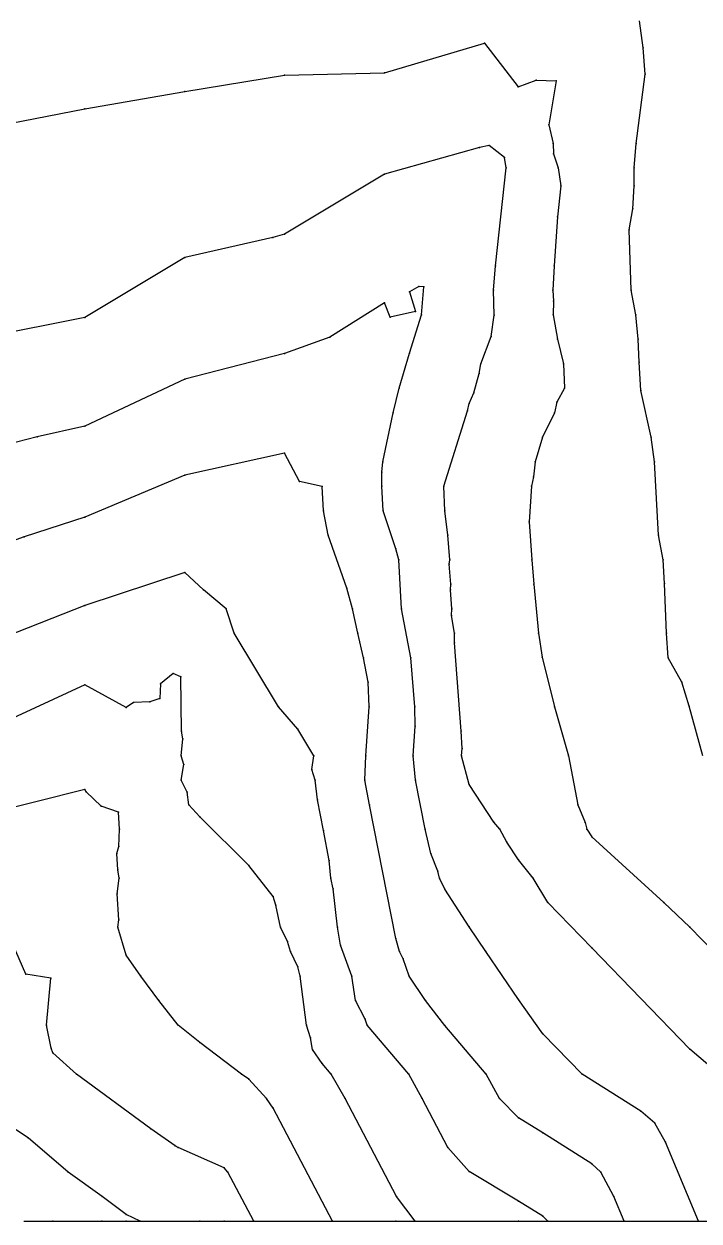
# Model space of a CAD drawing. Extents: x 5610 to 6780, y 4600 to 5770.
# Drawn here: x 6068.3 to 6343.7, y 4600 to 5088.8 of the extents above; entities that cross this region are included whole.
import ezdxf

# ---------------------------------------------------------------- set-up
doc = ezdxf.new("R2010")
doc.units = 0
doc.layers.get('0').update_dxf_attribs({"linetype": 'CONTINUOUS'})

msp = doc.modelspace()

# ---------------------------------------------------------------- linework, layer by layer
at = {"color": 7}
for points in [[(6320.979, 5079.021, 185), (6319.483, 5090, 185)], [(6215.374, 5068.804, 175), (6256.123, 5080.901, 175)], [(6256.123, 5080.901, 175), (6269.991, 5063.049, 175)], [(6321.718, 5068.282, 185), (6320.979, 5079.021, 185)], [(6174.626, 5067.849, 175), (6215.374, 5068.804, 175)], [(6133.877, 5061.164, 175), (6174.626, 5067.849, 175)], [(6269.991, 5063.049, 175), (6277.304, 5065.839, 175)], [(6277.304, 5065.839, 175), (6285.476, 5065.476, 175)], [(6285.476, 5065.476, 175), (6282.382, 5047.618, 175)], [(6318.089, 5040, 185), (6321.718, 5068.282, 185)], [(6093.129, 5054.16, 175), (6133.877, 5061.164, 175)], [(6052.381, 5046.201, 175), (6093.129, 5054.16, 175)], [(6282.382, 5047.618, 175), (6284.14, 5040, 175)], [(6258.141, 5039.158, 165), (6254.193, 5038.336, 165)], [(6264.292, 5034.292, 165), (6258.141, 5039.158, 165)], [(6284.14, 5040, 175), (6284.302, 5035.698, 175)], [(6317.205, 5030, 185), (6318.089, 5040, 185)], [(6254.193, 5038.336, 165), (6215.374, 5027.419, 165)], [(6265.01, 5030, 165), (6264.292, 5034.292, 165)], [(6284.302, 5035.698, 175), (6286.244, 5030, 175)], [(6260.716, 4990, 165), (6265.01, 5030, 165)], [(6286.244, 5030, 175), (6287.295, 5022.705, 175)], [(6317.322, 5022.678, 185), (6317.205, 5030, 185)], [(6215.374, 5027.419, 165), (6174.626, 5002.906, 165)], [(6287.295, 5022.705, 175), (6285.994, 5010, 175)], [(6316.67, 5013.33, 185), (6317.322, 5022.678, 185)], [(6285.994, 5010, 175), (6284.567, 4990, 175)], [(6315.271, 5004.729, 185), (6316.67, 5013.33, 185)], [(6169.851, 5001.633, 165), (6133.877, 4993.356, 165)], [(6174.626, 5002.906, 165), (6169.851, 5001.633, 165)], [(6316.094, 4980, 185), (6315.271, 5004.729, 185)], [(6133.877, 4993.356, 165), (6093.129, 4968.843, 165)], [(6259.896, 4980.104, 165), (6260.716, 4990, 165)], [(6284.567, 4990, 175), (6284.132, 4980, 175)], [(6229.406, 4981.56, 155), (6225.617, 4979.332, 155)], [(6231.436, 4981.436, 155), (6229.406, 4981.56, 155)], [(6230.506, 4970, 155), (6231.436, 4981.436, 155)], [(6225.617, 4979.332, 155), (6228.011, 4971.299, 155)], [(6260.181, 4969.819, 165), (6259.896, 4980.104, 165)], [(6284.132, 4980, 175), (6284.371, 4975.629, 175)], [(6284.371, 4975.629, 175), (6284.16, 4970, 175)], [(6317.965, 4970, 185), (6316.094, 4980, 185)], [(6215.374, 4974.892, 155), (6193.09, 4960.884, 155)], [(6217.722, 4969.016, 155), (6215.374, 4974.892, 155)], [(6228.011, 4971.299, 155), (6217.722, 4969.016, 155)], [(6093.129, 4968.843, 165), (6052.699, 4960.884, 165)], [(6225.625, 4954.375, 155), (6230.506, 4970, 155)], [(6258.858, 4961.142, 165), (6260.181, 4969.819, 165)], [(6284.16, 4970, 175), (6285.92, 4960, 175)], [(6318.952, 4960, 185), (6317.965, 4970, 185)], [(6254.761, 4950, 165), (6258.858, 4961.142, 165)], [(6193.09, 4960.884, 155), (6174.626, 4954.199, 155)], [(6285.92, 4960, 175), (6288.421, 4950, 175)], [(6319.273, 4950.727, 185), (6318.952, 4960, 185)], [(6174.626, 4954.199, 155), (6133.877, 4943.694, 155)], [(6221.412, 4940, 155), (6225.625, 4954.375, 155)], [(6253.988, 4946.012, 165), (6254.761, 4950, 165)], [(6288.421, 4950, 175), (6288.777, 4940, 175)], [(6320, 4939.13, 185), (6319.273, 4950.727, 185)], [(6133.877, 4943.694, 155), (6093.129, 4924.593, 155)], [(6251.799, 4938.201, 165), (6253.988, 4946.012, 165)], [(6218.88, 4930, 155), (6221.412, 4940, 155)], [(6250, 4933.795, 165), (6251.799, 4938.201, 165)], [(6288.777, 4940, 175), (6285.709, 4934.291, 175)], [(6324.14, 4920, 185), (6320, 4939.13, 185)], [(6249.231, 4930.769, 165), (6250, 4933.795, 165)], [(6285.709, 4934.291, 175), (6284.724, 4930, 175)], [(6214.759, 4910, 155), (6218.88, 4930, 155)], [(6239.661, 4900, 165), (6249.231, 4930.769, 165)], [(6284.724, 4930, 175), (6279.898, 4920, 175)], [(6093.129, 4924.593, 155), (6073.71, 4920.136, 155)], [(6073.71, 4920.136, 155), (6052.381, 4914.724, 155)], [(6279.898, 4920, 175), (6276.826, 4910, 175)], [(6325.609, 4910, 185), (6324.14, 4920, 185)], [(6174.626, 4913.451, 145), (6133.877, 4904.537, 145)], [(6180.655, 4901.93, 145), (6174.626, 4913.451, 145)], [(6214.288, 4905.712, 155), (6214.759, 4910, 155)], [(6276.826, 4910, 175), (6276.167, 4903.833, 175)], [(6327.238, 4880, 185), (6325.609, 4910, 185)], [(6133.877, 4904.537, 145), (6093.129, 4887.347, 145)], [(6214.272, 4900, 155), (6214.288, 4905.712, 155)], [(6276.167, 4903.833, 175), (6275.373, 4900, 175)], [(6189.92, 4899.92, 145), (6180.655, 4901.93, 145)], [(6190.472, 4890, 145), (6189.92, 4899.92, 145)], [(6214.829, 4890, 155), (6214.272, 4900, 155)], [(6240.072, 4890, 165), (6239.661, 4900, 165)], [(6275.373, 4900, 175), (6274.467, 4885.533, 175)], [(6192.374, 4880, 145), (6190.472, 4890, 145)], [(6220, 4874.435, 155), (6214.829, 4890, 155)], [(6241.191, 4880, 165), (6240.072, 4890, 165)], [(6093.129, 4887.347, 145), (6068.298, 4879.388, 145)], [(6274.467, 4885.533, 175), (6275.464, 4870, 175)], [(6068.298, 4879.388, 145), (6052.381, 4873.658, 145)], [(6200, 4858.461, 145), (6192.374, 4880, 145)], [(6241.992, 4870, 165), (6241.191, 4880, 165)], [(6329.091, 4870, 185), (6327.238, 4880, 185)], [(6221.213, 4870, 155), (6220, 4874.435, 155)], [(6222.358, 4850, 155), (6221.213, 4870, 155)], [(6241.818, 4868.182, 165), (6241.992, 4870, 165)], [(6242.48, 4860, 165), (6241.818, 4868.182, 165)], [(6275.464, 4870, 175), (6276.255, 4860, 175)], [(6329.671, 4860.329, 185), (6329.091, 4870, 185)], [(6133.877, 4864.744, 135), (6093.129, 4851.374, 135)], [(6141.56, 4857.745, 135), (6133.877, 4864.744, 135)], [(6202.344, 4850, 145), (6200, 4858.461, 145)], [(6242.296, 4857.704, 165), (6242.48, 4860, 165)], [(6276.255, 4860, 175), (6278.262, 4840, 175)], [(6330.504, 4840, 185), (6329.671, 4860.329, 185)], [(6150.745, 4850, 135), (6141.56, 4857.745, 135)], [(6242.833, 4850, 165), (6242.296, 4857.704, 165)], [(6093.129, 4851.374, 135), (6060.977, 4838.64, 135)], [(6154.058, 4840, 135), (6150.745, 4850, 135)], [(6204.456, 4840, 145), (6202.344, 4850, 145)], [(6226.169, 4830, 155), (6222.358, 4850, 155)], [(6242.727, 4847.273, 165), (6242.833, 4850, 165)], [(6243.889, 4840, 165), (6242.727, 4847.273, 165)], [(6172.182, 4810, 135), (6154.058, 4840, 135)], [(6206.833, 4830, 145), (6204.456, 4840, 145)], [(6243.881, 4836.119, 165), (6243.889, 4840, 165)], [(6278.262, 4840, 175), (6279.758, 4830.242, 175)], [(6331.117, 4830, 185), (6330.504, 4840, 185)], [(6246.607, 4800, 165), (6243.881, 4836.119, 165)], [(6208.762, 4820, 145), (6206.833, 4830, 145)], [(6227.709, 4810, 155), (6226.169, 4830, 155)], [(6279.758, 4830.242, 175), (6284.802, 4810, 175)], [(6336.729, 4820, 185), (6331.117, 4830, 185)], [(6123.993, 4819.336, 125), (6123.761, 4813.318, 125)], [(6129.129, 4823.524, 125), (6123.993, 4819.336, 125)], [(6132.229, 4822.229, 125), (6129.129, 4823.524, 125)], [(6132.604, 4800, 125), (6132.229, 4822.229, 125)], [(6209.13, 4810, 145), (6208.762, 4820, 145)], [(6339.754, 4810.246, 185), (6336.729, 4820, 185)], [(6093.129, 4818.902, 125), (6052.381, 4800.12, 125)], [(6109.955, 4809.725, 125), (6093.129, 4818.902, 125)], [(6112.918, 4811.741, 125), (6109.955, 4809.725, 125)], [(6119.642, 4811.965, 125), (6112.918, 4811.741, 125)], [(6123.761, 4813.318, 125), (6119.642, 4811.965, 125)], [(6180, 4800.869, 135), (6172.182, 4810, 135)], [(6207.721, 4790, 145), (6209.13, 4810, 145)], [(6227.889, 4802.111, 155), (6227.709, 4810, 155)], [(6284.802, 4810, 175), (6290.429, 4790, 175)], [(6345.218, 4790, 185), (6339.754, 4810.246, 185)], [(6133.15, 4796.85, 125), (6132.604, 4800, 125)], [(6186.513, 4790, 135), (6180, 4800.869, 135)], [(6227.092, 4790, 155), (6227.889, 4802.111, 155)], [(6247.051, 4792.949, 165), (6246.607, 4800, 165)], [(6132.486, 4790, 125), (6133.15, 4796.85, 125)], [(6133.558, 4786.442, 125), (6132.486, 4790, 125)], [(6185.669, 4784.331, 135), (6186.513, 4790, 135)], [(6207.324, 4780, 145), (6207.721, 4790, 145)], [(6228.029, 4780, 155), (6227.092, 4790, 155)], [(6246.866, 4790, 165), (6247.051, 4792.949, 165)], [(6250, 4778.266, 165), (6246.866, 4790, 165)], [(6290.429, 4790, 175), (6294.229, 4770, 175)], [(6132.38, 4780, 125), (6133.558, 4786.442, 125)], [(6187.161, 4780, 135), (6185.669, 4784.331, 135)], [(6093.129, 4776.244, 115), (6052.381, 4766.057, 115)], [(6093.686, 4775.232, 115), (6093.129, 4776.244, 115)], [(6099.796, 4769.458, 115), (6093.686, 4775.232, 115)], [(6134.846, 4775.154, 125), (6132.38, 4780, 125)], [(6188.038, 4771.962, 135), (6187.161, 4780, 135)], [(6209.223, 4770, 145), (6207.324, 4780, 145)], [(6231.976, 4760, 155), (6228.029, 4780, 155)], [(6260, 4762.87, 165), (6250, 4778.266, 165)], [(6135.558, 4770, 125), (6134.846, 4775.154, 125)], [(6190.52, 4759.48, 135), (6188.038, 4771.962, 135)], [(6106.899, 4766.899, 115), (6099.796, 4769.458, 115)], [(6107.231, 4760, 115), (6106.899, 4766.899, 115)], [(6140, 4765.027, 125), (6135.558, 4770, 125)], [(6220, 4715.388, 145), (6209.223, 4770, 145)], [(6294.229, 4770, 175), (6297.292, 4762.708, 175)], [(6160, 4745.231, 125), (6140, 4765.027, 125)], [(6262.458, 4760, 165), (6260, 4762.87, 165)], [(6297.292, 4762.708, 175), (6297.944, 4760, 175)], [(6107.031, 4752.969, 115), (6107.231, 4760, 115)], [(6192.777, 4747.223, 135), (6190.52, 4759.48, 135)], [(6234.333, 4750, 155), (6231.976, 4760, 155)], [(6265.319, 4754.681, 165), (6262.458, 4760, 165)], [(6297.944, 4760, 175), (6300, 4756.872, 175)], [(6300, 4756.872, 175), (6329.417, 4730, 175)], [(6106.115, 4750, 115), (6107.031, 4752.969, 115)], [(6270, 4747.474, 165), (6265.319, 4754.681, 165)], [(6106.592, 4743.408, 115), (6106.115, 4750, 115)], [(6193.522, 4740, 135), (6192.777, 4747.223, 135)], [(6237.132, 4742.868, 155), (6234.333, 4750, 155)], [(6276.096, 4740, 165), (6270, 4747.474, 165)], [(6107.162, 4740, 115), (6106.592, 4743.408, 115)], [(6170, 4732.512, 125), (6160, 4745.231, 125)], [(6237.885, 4740, 155), (6237.132, 4742.868, 155)], [(6106.348, 4733.652, 115), (6107.162, 4740, 115)], [(6194.387, 4735.613, 135), (6193.522, 4740, 135)], [(6240, 4735.559, 155), (6237.885, 4740, 155)], [(6282.085, 4730, 165), (6276.096, 4740, 165)], [(6107.002, 4722.998, 115), (6106.348, 4733.652, 115)], [(6171.045, 4728.955, 125), (6170, 4732.512, 125)], [(6196.166, 4720, 135), (6194.387, 4735.613, 135)], [(6250, 4720.163, 155), (6240, 4735.559, 155)], [(6173.001, 4720, 125), (6171.045, 4728.955, 125)], [(6300, 4711.59, 165), (6282.085, 4730, 165)], [(6329.417, 4730, 175), (6339.938, 4720, 175)], [(6106.606, 4720, 115), (6107.002, 4722.998, 115)], [(6110, 4708.524, 115), (6106.606, 4720, 115)], [(6175.848, 4714.152, 125), (6173.001, 4720, 125)], [(6197.385, 4712.615, 135), (6196.166, 4720, 135)], [(6256.766, 4710, 155), (6250, 4720.163, 155)], [(6339.938, 4720, 175), (6350, 4709.586, 175)], [(6069.097, 4700.745, 105), (6062.25, 4716.395, 105)], [(6177.088, 4710, 125), (6175.848, 4714.152, 125)], [(6202.089, 4700, 135), (6197.385, 4712.615, 135)], [(6221.478, 4710, 145), (6220, 4715.388, 145)], [(6115.903, 4700, 115), (6110, 4708.524, 115)], [(6180, 4703.735, 125), (6177.088, 4710, 125)], [(6222.959, 4707.041, 145), (6221.478, 4710, 145)], [(6225.455, 4700, 145), (6222.959, 4707.041, 145)], [(6270, 4690.431, 155), (6256.766, 4710, 155)], [(6340, 4670.19, 165), (6300, 4711.59, 165)], [(6181.037, 4700, 125), (6180, 4703.735, 125)], [(6079.213, 4699.213, 105), (6069.097, 4700.745, 105)], [(6077.538, 4680, 105), (6079.213, 4699.213, 105)], [(6123.243, 4690, 115), (6115.903, 4700, 115)], [(6183.536, 4680, 125), (6181.037, 4700, 125)], [(6203.497, 4690, 135), (6202.089, 4700, 135)], [(6232.115, 4690, 145), (6225.455, 4700, 145)], [(6131.147, 4680, 115), (6123.243, 4690, 115)], [(6207.538, 4682.462, 135), (6203.497, 4690, 135)], [(6240, 4679.911, 145), (6232.115, 4690, 145)], [(6280, 4676.422, 155), (6270, 4690.431, 155)], [(6208.296, 4680, 135), (6207.538, 4682.462, 135)], [(6079.372, 4670.628, 105), (6077.538, 4680, 105)], [(6140, 4672.851, 115), (6131.147, 4680, 115)], [(6185.208, 4674.792, 125), (6183.536, 4680, 125)], [(6225.259, 4660, 135), (6208.296, 4680, 135)], [(6256.887, 4660, 145), (6240, 4679.911, 145)], [(6156.98, 4660, 115), (6140, 4672.851, 115)], [(6185.953, 4670, 125), (6185.208, 4674.792, 125)], [(6296.017, 4660, 155), (6280, 4676.422, 155)], [(6080, 4668.715, 105), (6079.372, 4670.628, 105)], [(6089.681, 4660, 105), (6080, 4668.715, 105)], [(6190, 4664.281, 125), (6185.953, 4670, 125)], [(6350, 4661.56, 165), (6340, 4670.19, 165)], [(6193.631, 4660, 125), (6190, 4664.281, 125)], [(6120, 4637.717, 105), (6089.681, 4660, 105)], [(6160, 4657.867, 115), (6156.98, 4660, 115)], [(6199.381, 4650, 125), (6193.631, 4660, 125)], [(6230.768, 4650, 135), (6225.259, 4660, 135)], [(6262.306, 4650, 145), (6256.887, 4660, 145)], [(6320, 4644.833, 155), (6296.017, 4660, 155)], [(6167.226, 4650, 115), (6160, 4657.867, 115)], [(6170, 4646.062, 115), (6167.226, 4650, 115)], [(6220.284, 4610, 125), (6199.381, 4650, 125)], [(6241.22, 4630, 135), (6230.768, 4650, 135)], [(6270, 4642.201, 145), (6262.306, 4650, 145)], [(6194.113, 4600, 115), (6170, 4646.062, 115)], [(6325.663, 4640, 155), (6320, 4644.833, 155)], [(6070, 4634.026, 95), (6060, 4640.468, 95)], [(6280, 4636.057, 145), (6270, 4642.201, 145)], [(6330, 4632.15, 155), (6325.663, 4640, 155)], [(6086.26, 4620, 95), (6070, 4634.026, 95)], [(6130, 4630.66, 105), (6120, 4637.717, 105)], [(6300, 4623.409, 145), (6280, 4636.057, 145)], [(6131.23, 4630, 105), (6130, 4630.66, 105)], [(6150, 4621.7, 105), (6131.23, 4630, 105)], [(6250, 4620.299, 135), (6241.22, 4630, 135)], [(6343.515, 4600, 155), (6330, 4632.15, 155)], [(6100.234, 4610, 95), (6086.26, 4620, 95)], [(6151.413, 4620, 105), (6150, 4621.7, 105)], [(6162.063, 4600, 105), (6151.413, 4620, 105)], [(6270, 4608.169, 135), (6250, 4620.299, 135)], [(6303.659, 4620, 145), (6300, 4623.409, 145)], [(6308.937, 4610, 145), (6303.659, 4620, 145)], [(6110, 4602.729, 95), (6100.234, 4610, 95)], [(6227.874, 4600, 125), (6220.284, 4610, 125)], [(6313.14, 4600, 145), (6308.937, 4610, 145)], [(6280, 4601.985, 135), (6270, 4608.169, 135)], [(6068.252, 4600, 85), (6080, 4600, 86.721)], [(6080, 4600, 86.721), (6100, 4600, 91.177)], [(6100, 4600, 91.177), (6110, 4600, 94.119)], [(6115.687, 4600, 95), (6110, 4602.729, 95)], [(6110, 4600, 94.119), (6115.687, 4600, 95)], [(6115.687, 4600, 95), (6140, 4600, 98.109)], [(6140, 4600, 98.109), (6150, 4600, 100.892)], [(6150, 4600, 100.892), (6162.063, 4600, 105)], [(6162.063, 4600, 105), (6194.113, 4600, 115)], [(6194.113, 4600, 115), (6220, 4600, 123.244)], [(6220, 4600, 123.244), (6227.874, 4600, 125)], [(6227.874, 4600, 125), (6270, 4600, 132.6)], [(6270, 4600, 132.6), (6281.966, 4600, 135)], [(6281.966, 4600, 135), (6280, 4601.985, 135)], [(6281.966, 4600, 135), (6313.14, 4600, 145)], [(6313.14, 4600, 145), (6343.515, 4600, 155)], [(6343.515, 4600, 155), (6360, 4600, 158.479)]]:
    msp.add_polyline3d(points, dxfattribs=at)
at = {"color": 254}
for p in [(6256.123, 5080.901, 175), (6256.123, 5080.901, 175), (6320.979, 5079.021, 185), (6320.979, 5079.021, 185), (6215.374, 5068.804, 175), (6215.374, 5068.804, 175), (6174.626, 5067.849, 175), (6174.626, 5067.849, 175), (6277.304, 5065.839, 175), (6277.304, 5065.839, 175), (6285.476, 5065.476, 175), (6285.476, 5065.476, 175), (6321.718, 5068.282, 185), (6321.718, 5068.282, 185), (6133.877, 5061.164, 175), (6133.877, 5061.164, 175), (6269.991, 5063.049, 175), (6269.991, 5063.049, 175), (6093.129, 5054.16, 175), (6093.129, 5054.16, 175), (6282.382, 5047.618, 175), (6282.382, 5047.618, 175), (6258.141, 5039.158, 165), (6258.141, 5039.158, 165), (6284.14, 5040, 175), (6284.14, 5040, 175), (6318.089, 5040, 185), (6318.089, 5040, 185), (6254.193, 5038.336, 165), (6254.193, 5038.336, 165), (6264.292, 5034.292, 165), (6264.292, 5034.292, 165), (6284.302, 5035.698, 175), (6284.302, 5035.698, 175), (6265.01, 5030, 165), (6265.01, 5030, 165), (6286.244, 5030, 175), (6286.244, 5030, 175), (6317.205, 5030, 185), (6317.205, 5030, 185), (6215.374, 5027.419, 165), (6215.374, 5027.419, 165), (6287.295, 5022.705, 175), (6287.295, 5022.705, 175), (6317.322, 5022.678, 185), (6317.322, 5022.678, 185), (6285.994, 5010, 175), (6285.994, 5010, 175), (6316.67, 5013.33, 185), (6316.67, 5013.33, 185), (6169.851, 5001.633, 165), (6169.851, 5001.633, 165), (6174.626, 5002.906, 165), (6174.626, 5002.906, 165), (6315.271, 5004.729, 185), (6315.271, 5004.729, 185), (6133.877, 4993.356, 165), (6133.877, 4993.356, 165), (6260.716, 4990, 165), (6260.716, 4990, 165), (6284.567, 4990, 175), (6284.567, 4990, 175), (6229.406, 4981.56, 155), (6229.406, 4981.56, 155), (6231.436, 4981.436, 155), (6231.436, 4981.436, 155), (6225.617, 4979.332, 155), (6225.617, 4979.332, 155), (6259.896, 4980.104, 165), (6259.896, 4980.104, 165), (6284.132, 4980, 175), (6284.132, 4980, 175), (6284.371, 4975.629, 175), (6284.371, 4975.629, 175), (6316.094, 4980, 185), (6316.094, 4980, 185), (6215.374, 4974.892, 155), (6215.374, 4974.892, 155), (6228.011, 4971.299, 155), (6228.011, 4971.299, 155), (6093.129, 4968.843, 165), (6093.129, 4968.843, 165), (6217.722, 4969.016, 155), (6217.722, 4969.016, 155), (6230.506, 4970, 155), (6230.506, 4970, 155), (6260.181, 4969.819, 165), (6260.181, 4969.819, 165), (6284.16, 4970, 175), (6284.16, 4970, 175), (6317.965, 4970, 185), (6317.965, 4970, 185), (6258.858, 4961.142, 165), (6258.858, 4961.142, 165), (6193.09, 4960.884, 155), (6193.09, 4960.884, 155), (6285.92, 4960, 175), (6285.92, 4960, 175), (6318.952, 4960, 185), (6318.952, 4960, 185), (6174.626, 4954.199, 155), (6174.626, 4954.199, 155), (6225.625, 4954.375, 155), (6225.625, 4954.375, 155), (6254.761, 4950, 165), (6254.761, 4950, 165), (6288.421, 4950, 175), (6288.421, 4950, 175), (6319.273, 4950.727, 185), (6319.273, 4950.727, 185), (6133.877, 4943.694, 155), (6133.877, 4943.694, 155), (6253.988, 4946.012, 165), (6253.988, 4946.012, 165), (6221.412, 4940, 155), (6221.412, 4940, 155), (6251.799, 4938.201, 165), (6251.799, 4938.201, 165), (6288.777, 4940, 175), (6288.777, 4940, 175), (6320, 4939.13, 185), (6320, 4939.13, 185), (6250, 4933.795, 165), (6250, 4933.795, 165), (6285.709, 4934.291, 175), (6285.709, 4934.291, 175), (6218.88, 4930, 155), (6218.88, 4930, 155), (6249.231, 4930.769, 165), (6249.231, 4930.769, 165), (6284.724, 4930, 175), (6284.724, 4930, 175), (6093.129, 4924.593, 155), (6093.129, 4924.593, 155), (6073.71, 4920.136, 155), (6073.71, 4920.136, 155), (6279.898, 4920, 175), (6279.898, 4920, 175), (6324.14, 4920, 185), (6324.14, 4920, 185), (6174.626, 4913.451, 145), (6174.626, 4913.451, 145), (6214.759, 4910, 155), (6214.759, 4910, 155), (6276.826, 4910, 175), (6276.826, 4910, 175), (6325.609, 4910, 185), (6325.609, 4910, 185), (6133.877, 4904.537, 145), (6133.877, 4904.537, 145), (6214.288, 4905.712, 155), (6214.288, 4905.712, 155), (6276.167, 4903.833, 175), (6276.167, 4903.833, 175), (6180.655, 4901.93, 145), (6180.655, 4901.93, 145), (6189.92, 4899.92, 145), (6189.92, 4899.92, 145), (6214.272, 4900, 155), (6214.272, 4900, 155), (6239.661, 4900, 165), (6239.661, 4900, 165), (6275.373, 4900, 175), (6275.373, 4900, 175), (6190.472, 4890, 145), (6190.472, 4890, 145), (6214.829, 4890, 155), (6214.829, 4890, 155), (6240.072, 4890, 165), (6240.072, 4890, 165), (6093.129, 4887.347, 145), (6093.129, 4887.347, 145), (6274.467, 4885.533, 175), (6274.467, 4885.533, 175), (6068.298, 4879.388, 145), (6068.298, 4879.388, 145), (6192.374, 4880, 145), (6192.374, 4880, 145), (6241.191, 4880, 165), (6241.191, 4880, 165), (6327.238, 4880, 185), (6327.238, 4880, 185), (6220, 4874.435, 155), (6220, 4874.435, 155), (6221.213, 4870, 155), (6221.213, 4870, 155), (6241.818, 4868.182, 165), (6241.818, 4868.182, 165), (6241.992, 4870, 165), (6241.992, 4870, 165), (6275.464, 4870, 175), (6275.464, 4870, 175), (6329.091, 4870, 185), (6329.091, 4870, 185), (6133.877, 4864.744, 135), (6133.877, 4864.744, 135), (6200, 4858.461, 145), (6200, 4858.461, 145), (6242.48, 4860, 165), (6242.48, 4860, 165), (6276.255, 4860, 175), (6276.255, 4860, 175), (6329.671, 4860.329, 185), (6329.671, 4860.329, 185), (6141.56, 4857.745, 135), (6141.56, 4857.745, 135), (6242.296, 4857.704, 165), (6242.296, 4857.704, 165), (6093.129, 4851.374, 135), (6093.129, 4851.374, 135), (6150.745, 4850, 135), (6150.745, 4850, 135), (6202.344, 4850, 145), (6202.344, 4850, 145), (6222.358, 4850, 155), (6222.358, 4850, 155), (6242.833, 4850, 165), (6242.833, 4850, 165), (6242.727, 4847.273, 165), (6242.727, 4847.273, 165), (6154.058, 4840, 135), (6154.058, 4840, 135), (6204.456, 4840, 145), (6204.456, 4840, 145), (6243.889, 4840, 165), (6243.889, 4840, 165), (6278.262, 4840, 175), (6278.262, 4840, 175), (6330.504, 4840, 185), (6330.504, 4840, 185), (6243.881, 4836.119, 165), (6243.881, 4836.119, 165), (6206.833, 4830, 145), (6206.833, 4830, 145), (6226.169, 4830, 155), (6226.169, 4830, 155), (6279.758, 4830.242, 175), (6279.758, 4830.242, 175), (6331.117, 4830, 185), (6331.117, 4830, 185), (6123.993, 4819.336, 125), (6123.993, 4819.336, 125), (6129.129, 4823.524, 125), (6129.129, 4823.524, 125), (6132.229, 4822.229, 125), (6132.229, 4822.229, 125), (6208.762, 4820, 145), (6208.762, 4820, 145), (6336.729, 4820, 185), (6336.729, 4820, 185), (6093.129, 4818.902, 125), (6093.129, 4818.902, 125), (6109.955, 4809.725, 125), (6109.955, 4809.725, 125), (6112.918, 4811.741, 125), (6112.918, 4811.741, 125), (6119.642, 4811.965, 125), (6119.642, 4811.965, 125), (6123.761, 4813.318, 125), (6123.761, 4813.318, 125), (6172.182, 4810, 135), (6172.182, 4810, 135), (6209.13, 4810, 145), (6209.13, 4810, 145), (6227.709, 4810, 155), (6227.709, 4810, 155), (6284.802, 4810, 175), (6284.802, 4810, 175), (6339.754, 4810.246, 185), (6339.754, 4810.246, 185), (6132.604, 4800, 125), (6132.604, 4800, 125), (6180, 4800.869, 135), (6180, 4800.869, 135), (6227.889, 4802.111, 155), (6227.889, 4802.111, 155), (6246.607, 4800, 165), (6246.607, 4800, 165), (6133.15, 4796.85, 125), (6133.15, 4796.85, 125), (6132.486, 4790, 125), (6132.486, 4790, 125), (6186.513, 4790, 135), (6186.513, 4790, 135), (6207.721, 4790, 145), (6207.721, 4790, 145), (6227.092, 4790, 155), (6227.092, 4790, 155), (6246.866, 4790, 165), (6246.866, 4790, 165), (6247.051, 4792.949, 165), (6247.051, 4792.949, 165), (6290.429, 4790, 175), (6290.429, 4790, 175), (6133.558, 4786.442, 125), (6133.558, 4786.442, 125), (6185.669, 4784.331, 135), (6185.669, 4784.331, 135), (6093.129, 4776.244, 115), (6093.129, 4776.244, 115), (6093.686, 4775.232, 115), (6093.686, 4775.232, 115), (6132.38, 4780, 125), (6132.38, 4780, 125), (6187.161, 4780, 135), (6187.161, 4780, 135), (6207.324, 4780, 145), (6207.324, 4780, 145), (6228.029, 4780, 155), (6228.029, 4780, 155), (6250, 4778.266, 165), (6250, 4778.266, 165), (6134.846, 4775.154, 125), (6134.846, 4775.154, 125), (6188.038, 4771.962, 135), (6188.038, 4771.962, 135), (6099.796, 4769.458, 115), (6099.796, 4769.458, 115), (6106.899, 4766.899, 115), (6106.899, 4766.899, 115), (6135.558, 4770, 125), (6135.558, 4770, 125), (6209.223, 4770, 145), (6209.223, 4770, 145), (6294.229, 4770, 175), (6294.229, 4770, 175), (6140, 4765.027, 125), (6140, 4765.027, 125), (6260, 4762.87, 165), (6260, 4762.87, 165), (6297.292, 4762.708, 175), (6297.292, 4762.708, 175), (6107.231, 4760, 115), (6107.231, 4760, 115), (6190.52, 4759.48, 135), (6190.52, 4759.48, 135), (6231.976, 4760, 155), (6231.976, 4760, 155), (6262.458, 4760, 165), (6262.458, 4760, 165), (6297.944, 4760, 175), (6297.944, 4760, 175), (6300, 4756.872, 175), (6300, 4756.872, 175), (6107.031, 4752.969, 115), (6107.031, 4752.969, 115), (6265.319, 4754.681, 165), (6265.319, 4754.681, 165), (6106.115, 4750, 115), (6106.115, 4750, 115), (6192.777, 4747.223, 135), (6192.777, 4747.223, 135), (6234.333, 4750, 155), (6234.333, 4750, 155), (6270, 4747.474, 165), (6270, 4747.474, 165), (6106.592, 4743.408, 115), (6106.592, 4743.408, 115), (6160, 4745.231, 125), (6160, 4745.231, 125), (6237.132, 4742.868, 155), (6237.132, 4742.868, 155), (6107.162, 4740, 115), (6107.162, 4740, 115), (6193.522, 4740, 135), (6193.522, 4740, 135), (6237.885, 4740, 155), (6237.885, 4740, 155), (6276.096, 4740, 165), (6276.096, 4740, 165), (6106.348, 4733.652, 115), (6106.348, 4733.652, 115), (6170, 4732.512, 125), (6170, 4732.512, 125), (6194.387, 4735.613, 135), (6194.387, 4735.613, 135), (6240, 4735.559, 155), (6240, 4735.559, 155), (6171.045, 4728.955, 125), (6171.045, 4728.955, 125), (6282.085, 4730, 165), (6282.085, 4730, 165), (6329.417, 4730, 175), (6329.417, 4730, 175), (6107.002, 4722.998, 115), (6107.002, 4722.998, 115), (6106.606, 4720, 115), (6106.606, 4720, 115), (6173.001, 4720, 125), (6173.001, 4720, 125), (6196.166, 4720, 135), (6196.166, 4720, 135), (6250, 4720.163, 155), (6250, 4720.163, 155), (6339.938, 4720, 175), (6339.938, 4720, 175), (6175.848, 4714.152, 125), (6175.848, 4714.152, 125), (6197.385, 4712.615, 135), (6197.385, 4712.615, 135), (6220, 4715.388, 145), (6220, 4715.388, 145), (6110, 4708.524, 115), (6110, 4708.524, 115), (6177.088, 4710, 125), (6177.088, 4710, 125), (6221.478, 4710, 145), (6221.478, 4710, 145), (6222.959, 4707.041, 145), (6222.959, 4707.041, 145), (6256.766, 4710, 155), (6256.766, 4710, 155), (6300, 4711.59, 165), (6300, 4711.59, 165), (6180, 4703.735, 125), (6180, 4703.735, 125), (6069.097, 4700.745, 105), (6069.097, 4700.745, 105), (6079.213, 4699.213, 105), (6079.213, 4699.213, 105), (6115.903, 4700, 115), (6115.903, 4700, 115), (6181.037, 4700, 125), (6181.037, 4700, 125), (6202.089, 4700, 135), (6202.089, 4700, 135), (6225.455, 4700, 145), (6225.455, 4700, 145), (6123.243, 4690, 115), (6123.243, 4690, 115), (6203.497, 4690, 135), (6203.497, 4690, 135), (6232.115, 4690, 145), (6232.115, 4690, 145), (6270, 4690.431, 155), (6270, 4690.431, 155), (6207.538, 4682.462, 135), (6207.538, 4682.462, 135), (6077.538, 4680, 105), (6077.538, 4680, 105), (6131.147, 4680, 115), (6131.147, 4680, 115), (6183.536, 4680, 125), (6183.536, 4680, 125), (6208.296, 4680, 135), (6208.296, 4680, 135), (6240, 4679.911, 145), (6240, 4679.911, 145), (6140, 4672.851, 115), (6140, 4672.851, 115), (6185.208, 4674.792, 125), (6185.208, 4674.792, 125), (6280, 4676.422, 155), (6280, 4676.422, 155), (6079.372, 4670.628, 105), (6079.372, 4670.628, 105), (6080, 4668.715, 105), (6080, 4668.715, 105), (6185.953, 4670, 125), (6185.953, 4670, 125), (6340, 4670.19, 165), (6340, 4670.19, 165), (6190, 4664.281, 125), (6190, 4664.281, 125), (6089.681, 4660, 105), (6089.681, 4660, 105), (6156.98, 4660, 115), (6156.98, 4660, 115), (6193.631, 4660, 125), (6193.631, 4660, 125), (6225.259, 4660, 135), (6225.259, 4660, 135), (6256.887, 4660, 145), (6256.887, 4660, 145), (6296.017, 4660, 155), (6296.017, 4660, 155), (6160, 4657.867, 115), (6160, 4657.867, 115), (6167.226, 4650, 115), (6167.226, 4650, 115), (6199.381, 4650, 125), (6199.381, 4650, 125), (6230.768, 4650, 135), (6230.768, 4650, 135), (6262.306, 4650, 145), (6262.306, 4650, 145), (6170, 4646.062, 115), (6170, 4646.062, 115), (6320, 4644.833, 155), (6320, 4644.833, 155), (6270, 4642.201, 145), (6270, 4642.201, 145), (6325.663, 4640, 155), (6325.663, 4640, 155), (6070, 4634.026, 95), (6070, 4634.026, 95), (6120, 4637.717, 105), (6120, 4637.717, 105), (6280, 4636.057, 145), (6280, 4636.057, 145), (6130, 4630.66, 105), (6130, 4630.66, 105), (6131.23, 4630, 105), (6131.23, 4630, 105), (6241.22, 4630, 135), (6241.22, 4630, 135), (6330, 4632.15, 155), (6330, 4632.15, 155), (6086.26, 4620, 95), (6086.26, 4620, 95), (6150, 4621.7, 105), (6150, 4621.7, 105), (6151.413, 4620, 105), (6151.413, 4620, 105), (6250, 4620.299, 135), (6250, 4620.299, 135), (6300, 4623.409, 145), (6300, 4623.409, 145), (6303.659, 4620, 145), (6303.659, 4620, 145), (6100.234, 4610, 95), (6100.234, 4610, 95), (6220.284, 4610, 125), (6220.284, 4610, 125), (6308.937, 4610, 145), (6308.937, 4610, 145), (6270, 4608.169, 135), (6270, 4608.169, 135), (6080, 4600, 86.721), (6080, 4600, 86.721), (6100, 4600, 91.177), (6100, 4600, 91.177), (6110, 4602.729, 95), (6110, 4602.729, 95), (6110, 4600, 94.119), (6110, 4600, 94.119), (6115.687, 4600, 95), (6115.687, 4600, 95), (6115.687, 4600, 95), (6140, 4600, 98.109), (6140, 4600, 98.109), (6150, 4600, 100.892), (6150, 4600, 100.892), (6162.063, 4600, 105), (6162.063, 4600, 105), (6162.063, 4600, 105), (6194.113, 4600, 115), (6194.113, 4600, 115), (6194.113, 4600, 115), (6220, 4600, 123.244), (6220, 4600, 123.244), (6227.874, 4600, 125), (6227.874, 4600, 125), (6227.874, 4600, 125), (6270, 4600, 132.6), (6270, 4600, 132.6), (6280, 4601.985, 135), (6280, 4601.985, 135), (6281.966, 4600, 135), (6281.966, 4600, 135), (6281.966, 4600, 135), (6313.14, 4600, 145), (6313.14, 4600, 145), (6313.14, 4600, 145), (6343.515, 4600, 155), (6343.515, 4600, 155), (6343.515, 4600, 155)]:
    msp.add_point(p, dxfattribs=at)

doc.saveas('drawing.dxf')
